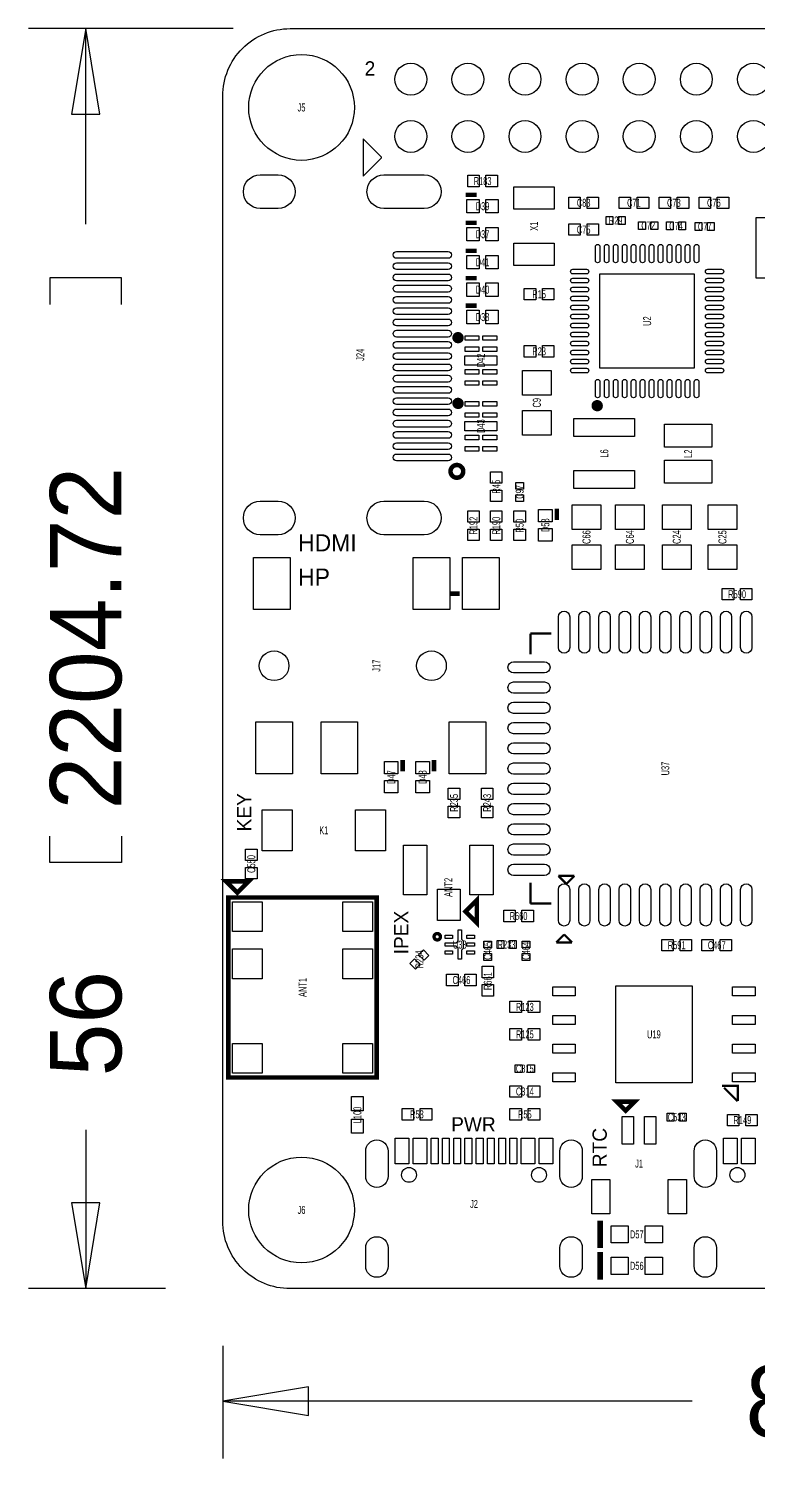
# Model space of a CAD drawing. Extents: x -9 to 288, y -8 to 181.
# Drawn here: x -8.6 to 23.8, y -7.5 to 56 of the extents above; entities that cross this region are included whole.
import ezdxf
from ezdxf.enums import TextEntityAlignment as Align

# ---------------------------------------------------------------- set-up
doc = ezdxf.new("R2010")
doc.units = 0
for name, color, linetype in [('BOARD_GEOMETRY_DIMENSION', 2, 'CONTINUOUS'), ('BOARD_GEOMETRY_OUTLINE', 3, 'CONTINUOUS'), ('BOARD_GEOMETRY_SILKSCREEN_TOP', 1, 'CONTINUOUS'), ('PACKAGE_GEOMETRY_SILKSCREEN_TOP', 4, 'CONTINUOUS'), ('PIN_TOP', 5, 'CONTINUOUS'), ('REF_DES_SILKSCREEN_TOP', 6, 'CONTINUOUS')]:
    doc.layers.add(name, color=color, linetype=linetype)

msp = doc.modelspace()

# ---------------------------------------------------------------- linework, layer by layer
at = {"layer": 'BOARD_GEOMETRY_DIMENSION'}
for points in [[(0.459994, 55.99999), (-8.636, 55.99999)], [(-6.096, 47.30115), (-6.096, 55.99999)], [(-4.5085, 43.7388), (-4.5085, 44.9199), (-7.6835, 44.9199), (-7.6835, 43.7388)], [(-4.5085, 20.1168), (-4.5085, 18.9357), (-7.6835, 18.9357), (-7.6835, 20.1168)], [(-6.096, 7.05485), (-6.096, 0)], [(-2.54, 0), (-8.636, 0)], [(0, -2.54), (0, -7.5438)], [(20.87245, -5.0038), (0, -5.0038)]]:
    msp.add_lwpolyline(points, dxfattribs=at)
for points in [[(-5.461, 52.18999), (-6.096, 55.99999), (-6.731, 52.18999)], [(-6.731, 3.81), (-6.096, 0), (-5.461, 3.81)], [(3.81, -4.3688), (0, -5.0038), (3.81, -5.6388)]]:
    msp.add_lwpolyline(points, close=True, dxfattribs=at)
at = {"layer": 'BOARD_GEOMETRY_OUTLINE'}
msp.add_lwpolyline([(2.999994, 55.99999), (82.000014, 55.99999, -0.414214), (85.000008, 52.999996), (85.000008, 2.999994, -0.414214), (82.000014, 0), (2.999994, 0, -0.414214), (0, 2.999994), (0, 52.999996, -0.414214)], format="xyb", close=True, dxfattribs=at)
at = {"layer": 'PACKAGE_GEOMETRY_SILKSCREEN_TOP'}
msp.add_lwpolyline([(6.250191, 50.892984), (6.250191, 49.445184), (7.062991, 50.257984), (7.062991, 50.283384), (6.250191, 51.096184)], close=True, dxfattribs=at)
for points, const_width in [([(10.798988, 48.6156), (11.299012, 48.6156)], 0.2), ([(10.798988, 47.371), (11.299012, 47.371)], 0.2), ([(10.798988, 46.1264), (11.299012, 46.1264)], 0.2), ([(10.798988, 44.9072), (11.299012, 44.9072)], 0.2), ([(10.798988, 43.688), (11.299012, 43.688)], 0.2), ([(14.859, 34.667012), (14.859, 34.166988)], 0.2), ([(10.1338, 30.886001), (10.533799, 30.886001)], 0.2), ([(13.684999, 29.114001), (13.684999, 28.188999)], 0.1), ([(13.684999, 29.114001), (14.610001, 29.114001)], 0.1), ([(8.001, 23.491012), (8.001, 22.990988)], 0.2), ([(9.398, 23.491012), (9.398, 22.990988)], 0.2), ([(13.684999, 18.039001), (13.684999, 17.113999)], 0.1), ([(15.6386, 18.342501), (14.931499, 18.342501)], 0.1), ([(14.931499, 18.342501), (15.285001, 17.988999)], 0.1), ([(15.285001, 17.988999), (15.6386, 18.342501)], 0.1), ([(13.684999, 17.113999), (14.610001, 17.113999)], 0.1), ([(15.184999, 15.739001), (14.8314, 15.385499)], 0.1), ([(14.8314, 15.385499), (15.538501, 15.385499)], 0.1), ([(15.538501, 15.385499), (15.184999, 15.739001)], 0.1), ([(22.910495, 8.34451), (22.910495, 9.015501), (22.210497, 9.015501)], 0.1), ([(22.895992, 8.330006), (22.295993, 8.930005)], 0.1), ([(16.7894, 1.8034), (16.7894, 3.0226)], 0.254), ([(16.7894, 0.4064), (16.7894, 1.6256)], 0.254)]:
    msp.add_lwpolyline(points, dxfattribs=dict(at, const_width=const_width))
for points, const_width in [([(10.592359, 42.260647, 0.414256), (10.462311, 42.390695, 0.999792), (10.462311, 42.140505), (10.482377, 42.140505, 0.413908), (10.592359, 42.250487)], 0.249936), ([(10.592359, 39.339647, 0.414256), (10.462311, 39.469695, 0.999792), (10.462311, 39.219505), (10.482377, 39.219505, 0.413908), (10.592359, 39.329487)], 0.249936), ([(16.78178, 39.238029, 0.414256), (16.651732, 39.368077, 0.999792), (16.651732, 39.117887), (16.671798, 39.117887, 0.413908), (16.78178, 39.227869)], 0.249936), ([(10.696809, 36.322, 1), (10.131192, 36.322, 1)], 0.199898), ([(9.682401, 15.639999, 1), (9.399599, 15.640001, 1)], 0.15)]:
    msp.add_lwpolyline(points, format="xyb", close=True, dxfattribs=dict(at, const_width=const_width))
at = {"layer": 'PACKAGE_GEOMETRY_SILKSCREEN_TOP', "const_width": 0.2}
for points in [[(0.65021, 17.603991), (0.150208, 18.10399), (1.150209, 18.10399)], [(6.849989, 9.3858), (6.849989, 17.3858), (0.249987, 17.3858), (0.249987, 9.3858)], [(10.799001, 16.763997), (11.298999, 17.263999), (11.298999, 16.263998)], [(17.916601, 7.9118), (17.516599, 8.311799), (18.3166, 8.311799)]]:
    msp.add_lwpolyline(points, close=True, dxfattribs=at)
at = {"layer": 'PIN_TOP'}
for points in [[(2.466391, 48.002594), (1.666392, 48.002594, -1), (1.666392, 49.502591), (2.466391, 49.502591, -1)], [(8.966352, 48.002543), (7.166458, 48.002543, -1), (7.166458, 49.502642), (8.966352, 49.502642, -1)], [(16.5735, 45.695184), (16.5735, 46.304784, -1), (16.7767, 46.304784), (16.7767, 45.695184, -1)], [(16.973296, 45.695184), (16.973296, 46.304784, -1), (17.176496, 46.304784), (17.176496, 45.695184, -1)], [(17.373346, 45.695184), (17.373346, 46.304784, -1), (17.576546, 46.304784), (17.576546, 45.695184, -1)], [(17.773396, 45.695184), (17.773396, 46.304784, -1), (17.976596, 46.304784), (17.976596, 45.695184, -1)], [(18.173446, 45.695184), (18.173446, 46.304784, -1), (18.376646, 46.304784), (18.376646, 45.695184, -1)], [(18.573496, 45.695184), (18.573496, 46.304784, -1), (18.776696, 46.304784), (18.776696, 45.695184, -1)], [(18.973292, 45.695184), (18.973292, 46.304784, -1), (19.176492, 46.304784), (19.176492, 45.695184, -1)], [(19.373342, 45.695184), (19.373342, 46.304784, -1), (19.576542, 46.304784), (19.576542, 45.695184, -1)], [(19.773392, 45.695184), (19.773392, 46.304784, -1), (19.976592, 46.304784), (19.976592, 45.695184, -1)], [(20.173442, 45.695184), (20.173442, 46.304784, -1), (20.376642, 46.304784), (20.376642, 45.695184, -1)], [(20.573492, 45.695184), (20.573492, 46.304784, -1), (20.776692, 46.304784), (20.776692, 45.695184, -1)], [(20.973288, 45.695184), (20.973288, 46.304784, -1), (21.176488, 46.304784), (21.176488, 45.695184, -1)], [(10.026409, 45.792591), (7.726413, 45.792591, -1), (7.726413, 46.09259), (10.026409, 46.09259, -1)], [(10.026409, 45.292592), (7.726413, 45.292592, -1), (7.726413, 45.592591), (10.026409, 45.592591, -1)], [(16.1798, 45.098284), (15.5702, 45.098284, -1), (15.5702, 45.301484), (16.1798, 45.301484, -1)], [(22.179788, 45.098284), (21.570188, 45.098284, -1), (21.570188, 45.301484), (22.179788, 45.301484, -1)], [(10.026409, 44.792593), (7.726413, 44.792593, -1), (7.726413, 45.092592), (10.026409, 45.092592, -1)], [(10.026409, 44.292594), (7.726413, 44.292594, -1), (7.726413, 44.592593), (10.026409, 44.592593, -1)], [(16.1798, 44.698488), (15.5702, 44.698488, -1), (15.5702, 44.901688), (16.1798, 44.901688, -1)], [(16.1798, 44.298438), (15.5702, 44.298438, -1), (15.5702, 44.501638), (16.1798, 44.501638, -1)], [(22.179788, 44.698488), (21.570188, 44.698488, -1), (21.570188, 44.901688), (22.179788, 44.901688, -1)], [(22.179788, 44.298438), (21.570188, 44.298438, -1), (21.570188, 44.501638), (22.179788, 44.501638, -1)], [(10.026409, 43.792569), (7.726413, 43.792569, -1), (7.726413, 44.092569), (10.026409, 44.092569, -1)], [(16.1798, 43.898388), (15.5702, 43.898388, -1), (15.5702, 44.101588), (16.1798, 44.101588, -1)], [(22.179788, 43.898388), (21.570188, 43.898388, -1), (21.570188, 44.101588), (22.179788, 44.101588, -1)], [(10.026409, 43.29257), (7.726413, 43.29257, -1), (7.726413, 43.59257), (10.026409, 43.59257, -1)], [(16.1798, 43.498338), (15.5702, 43.498338, -1), (15.5702, 43.701538), (16.1798, 43.701538, -1)], [(16.1798, 43.098288), (15.5702, 43.098288, -1), (15.5702, 43.301488), (16.1798, 43.301488, -1)], [(22.179788, 43.498338), (21.570188, 43.498338, -1), (21.570188, 43.701538), (22.179788, 43.701538, -1)], [(22.179788, 43.098288), (21.570188, 43.098288, -1), (21.570188, 43.301488), (22.179788, 43.301488, -1)], [(10.026409, 42.792571), (7.726413, 42.792571, -1), (7.726413, 43.092571), (10.026409, 43.092571, -1)], [(10.026409, 42.292572), (7.726413, 42.292572, -1), (7.726413, 42.592572), (10.026409, 42.592572, -1)], [(16.1798, 42.698492), (15.5702, 42.698492, -1), (15.5702, 42.901692), (16.1798, 42.901692, -1)], [(22.179788, 42.698492), (21.570188, 42.698492, -1), (21.570188, 42.901692), (22.179788, 42.901692, -1)], [(10.026409, 41.792573), (7.726413, 41.792573, -1), (7.726413, 42.092573), (10.026409, 42.092573, -1)], [(16.1798, 42.298442), (15.5702, 42.298442, -1), (15.5702, 42.501642), (16.1798, 42.501642, -1)], [(16.1798, 41.898392), (15.5702, 41.898392, -1), (15.5702, 42.101592), (16.1798, 42.101592, -1)], [(22.179788, 42.298442), (21.570188, 42.298442, -1), (21.570188, 42.501642), (22.179788, 42.501642, -1)], [(22.179788, 41.898392), (21.570188, 41.898392, -1), (21.570188, 42.101592), (22.179788, 42.101592, -1)], [(10.026409, 41.292574), (7.726413, 41.292574, -1), (7.726413, 41.592574), (10.026409, 41.592574, -1)], [(16.1798, 41.498342), (15.5702, 41.498342, -1), (15.5702, 41.701542), (16.1798, 41.701542, -1)], [(22.179788, 41.498342), (21.570188, 41.498342, -1), (21.570188, 41.701542), (22.179788, 41.701542, -1)], [(10.026409, 40.792575), (7.726413, 40.792575, -1), (7.726413, 41.092575), (10.026409, 41.092575, -1)], [(16.1798, 41.098292), (15.5702, 41.098292, -1), (15.5702, 41.301492), (16.1798, 41.301492, -1)], [(16.1798, 40.698496), (15.5702, 40.698496, -1), (15.5702, 40.901696), (16.1798, 40.901696, -1)], [(22.179788, 41.098292), (21.570188, 41.098292, -1), (21.570188, 41.301492), (22.179788, 41.301492, -1)], [(22.179788, 40.698496), (21.570188, 40.698496, -1), (21.570188, 40.901696), (22.179788, 40.901696, -1)], [(10.026409, 40.292576), (7.726413, 40.292576, -1), (7.726413, 40.592576), (10.026409, 40.592576, -1)], [(10.026409, 39.792577), (7.726413, 39.792577, -1), (7.726413, 40.092577), (10.026409, 40.092577, -1)], [(16.7767, 40.304796), (16.7767, 39.695196, -1), (16.5735, 39.695196), (16.5735, 40.304796, -1)], [(17.176496, 40.304796), (17.176496, 39.695196, -1), (16.973296, 39.695196), (16.973296, 40.304796, -1)], [(17.576546, 40.304796), (17.576546, 39.695196, -1), (17.373346, 39.695196), (17.373346, 40.304796, -1)], [(17.976596, 40.304796), (17.976596, 39.695196, -1), (17.773396, 39.695196), (17.773396, 40.304796, -1)], [(18.376646, 40.304796), (18.376646, 39.695196, -1), (18.173446, 39.695196), (18.173446, 40.304796, -1)], [(18.776696, 40.304796), (18.776696, 39.695196, -1), (18.573496, 39.695196), (18.573496, 40.304796, -1)], [(19.176492, 40.304796), (19.176492, 39.695196, -1), (18.973292, 39.695196), (18.973292, 40.304796, -1)], [(19.576542, 40.304796), (19.576542, 39.695196, -1), (19.373342, 39.695196), (19.373342, 40.304796, -1)], [(19.976592, 40.304796), (19.976592, 39.695196, -1), (19.773392, 39.695196), (19.773392, 40.304796, -1)], [(20.376642, 40.304796), (20.376642, 39.695196, -1), (20.173442, 39.695196), (20.173442, 40.304796, -1)], [(20.776692, 40.304796), (20.776692, 39.695196, -1), (20.573492, 39.695196), (20.573492, 40.304796, -1)], [(21.176488, 40.304796), (21.176488, 39.695196, -1), (20.973288, 39.695196), (20.973288, 40.304796, -1)], [(10.026409, 39.292578), (7.726413, 39.292578, -1), (7.726413, 39.592578), (10.026409, 39.592578, -1)], [(10.026409, 38.792579), (7.726413, 38.792579, -1), (7.726413, 39.092579), (10.026409, 39.092579, -1)], [(10.026409, 38.29258), (7.726413, 38.29258, -1), (7.726413, 38.59258), (10.026409, 38.59258, -1)], [(10.026409, 37.792581), (7.726413, 37.792581, -1), (7.726413, 38.092581), (10.026409, 38.092581, -1)], [(10.026409, 37.292582), (7.726413, 37.292582, -1), (7.726413, 37.592582), (10.026409, 37.592582, -1)], [(10.026409, 36.792583), (7.726413, 36.792583, -1), (7.726413, 37.092583), (10.026409, 37.092583, -1)], [(2.466391, 33.502572), (1.666392, 33.502572, -1), (1.666392, 35.002569), (2.466391, 35.002569, -1)], [(8.966352, 33.502521), (7.166458, 33.502521, -1), (7.166458, 35.00262), (8.966352, 35.00262, -1)], [(15.434998, 29.864), (15.434998, 28.488999, -1), (14.934999, 28.488999), (14.934999, 29.864, -1)], [(16.334999, 29.864), (16.334999, 28.488999, -1), (15.835, 28.488999), (15.835, 29.864, -1)], [(17.235, 29.864), (17.235, 28.488999, -1), (16.735001, 28.488999), (16.735001, 29.864, -1)], [(18.135001, 29.864), (18.135001, 28.488999, -1), (17.635002, 28.488999), (17.635002, 29.864, -1)], [(19.034999, 29.864), (19.034999, 28.488999, -1), (18.535, 28.488999), (18.535, 29.864, -1)], [(19.935, 29.864), (19.935, 28.488999, -1), (19.435001, 28.488999), (19.435001, 29.864, -1)], [(20.835, 29.864), (20.835, 28.488999, -1), (20.335001, 28.488999), (20.335001, 29.864, -1)], [(21.734998, 29.864), (21.734998, 28.488999, -1), (21.234999, 28.488999), (21.234999, 29.864, -1)], [(22.634999, 29.864), (22.634999, 28.488999, -1), (22.135, 28.488999), (22.135, 29.864, -1)], [(23.535, 29.864), (23.535, 28.488999, -1), (23.035001, 28.488999), (23.035001, 29.864, -1)], [(12.935, 27.864001), (14.310001, 27.864001, -1), (14.310001, 27.364002), (12.935, 27.364002, -1)], [(12.935, 26.964), (14.310001, 26.964, -1), (14.310001, 26.464001), (12.935, 26.464001, -1)], [(12.935, 26.063999), (14.310001, 26.063999, -1), (14.310001, 25.564), (12.935, 25.564, -1)], [(12.935, 25.163998), (14.310001, 25.163998, -1), (14.310001, 24.663999), (12.935, 24.663999, -1)], [(12.935, 24.264), (14.310001, 24.264, -1), (14.310001, 23.764001), (12.935, 23.764001, -1)], [(12.935, 23.363999), (14.310001, 23.363999, -1), (14.310001, 22.864001), (12.935, 22.864001, -1)], [(12.935, 22.463999), (14.310001, 22.463999, -1), (14.310001, 21.964), (12.935, 21.964, -1)], [(12.935, 21.564001), (14.310001, 21.564001, -1), (14.310001, 21.064002), (12.935, 21.064002, -1)], [(12.935, 20.664), (14.310001, 20.664, -1), (14.310001, 20.164001), (12.935, 20.164001, -1)], [(12.935, 19.763999), (14.310001, 19.763999, -1), (14.310001, 19.264), (12.935, 19.264, -1)], [(12.935, 18.863998), (14.310001, 18.863998, -1), (14.310001, 18.363999), (12.935, 18.363999, -1)], [(15.434998, 17.739001), (15.434998, 16.364, -1), (14.934999, 16.364), (14.934999, 17.739001, -1)], [(16.334999, 17.739001), (16.334999, 16.364, -1), (15.835, 16.364), (15.835, 17.739001, -1)], [(17.235, 17.739001), (17.235, 16.364, -1), (16.735001, 16.364), (16.735001, 17.739001, -1)], [(18.135001, 17.739001), (18.135001, 16.364, -1), (17.635002, 16.364), (17.635002, 17.739001, -1)], [(19.034999, 17.739001), (19.034999, 16.364, -1), (18.535, 16.364), (18.535, 17.739001, -1)], [(19.935, 17.739001), (19.935, 16.364, -1), (19.435001, 16.364), (19.435001, 17.739001, -1)], [(20.835, 17.739001), (20.835, 16.364, -1), (20.335001, 16.364), (20.335001, 17.739001, -1)], [(21.734998, 17.739001), (21.734998, 16.364, -1), (21.234999, 16.364), (21.234999, 17.739001, -1)], [(22.634999, 17.739001), (22.634999, 16.364, -1), (22.135, 16.364), (22.135, 17.739001, -1)], [(23.535, 17.739001), (23.535, 16.364, -1), (23.035001, 16.364), (23.035001, 17.739001, -1)], [(7.351301, 6.114999), (7.351301, 4.997399, -1), (6.360701, 4.997399), (6.360701, 6.114999, -1)], [(15.991299, 6.114999), (15.991299, 4.997399, -1), (15.000699, 4.997399), (15.000699, 6.114999, -1)], [(21.956301, 6.114999), (21.956301, 4.997399, -1), (20.965701, 4.997399), (20.965701, 6.114999, -1)], [(7.351301, 1.8126), (7.351301, 0.9998, -1), (6.360701, 0.9998), (6.360701, 1.8126, -1)], [(15.991299, 1.8126), (15.991299, 0.9998, -1), (15.000699, 0.9998), (15.000699, 1.8126, -1)], [(21.956301, 1.8126), (21.956301, 0.9998, -1), (20.965701, 0.9998), (20.965701, 1.8126, -1)]]:
    msp.add_lwpolyline(points, format="xyb", close=True, dxfattribs=at)
for points in [[(11.4046, 49.4792), (11.4046, 48.9712), (10.8966, 48.9712), (10.8966, 49.4792)], [(12.2174, 49.4792), (12.2174, 48.9712), (11.7094, 48.9712), (11.7094, 49.4792)], [(14.743049, 47.968535), (12.942951, 47.968535), (12.942951, 48.968533), (14.743049, 48.968533)], [(10.857001, 47.807601), (10.857001, 48.407599), (11.407013, 48.407599), (11.407013, 47.807601)], [(11.706987, 47.807601), (11.706987, 48.407599), (12.256999, 48.407599), (12.256999, 47.807601)], [(15.3924, 48.006), (15.3924, 48.514), (15.9004, 48.514), (15.9004, 48.006)], [(16.2052, 48.006), (16.2052, 48.514), (16.7132, 48.514), (16.7132, 48.006)], [(18.1356, 48.514), (18.1356, 48.006), (17.6276, 48.006), (17.6276, 48.514)], [(18.9484, 48.514), (18.9484, 48.006), (18.4404, 48.006), (18.4404, 48.514)], [(19.9136, 48.514), (19.9136, 48.006), (19.4056, 48.006), (19.4056, 48.514)], [(20.7264, 48.514), (20.7264, 48.006), (20.2184, 48.006), (20.2184, 48.514)], [(21.1836, 48.006), (21.1836, 48.514), (21.6916, 48.514), (21.6916, 48.006)], [(21.9964, 48.006), (21.9964, 48.514), (22.5044, 48.514), (22.5044, 48.006)], [(10.857001, 46.563001), (10.857001, 47.162999), (11.407013, 47.162999), (11.407013, 46.563001)], [(11.706987, 46.563001), (11.706987, 47.162999), (12.256999, 47.162999), (12.256999, 46.563001)], [(15.3924, 46.8122), (15.3924, 47.3202), (15.9004, 47.3202), (15.9004, 46.8122)], [(16.2052, 46.8122), (16.2052, 47.3202), (16.7132, 47.3202), (16.7132, 46.8122)], [(17.0502, 47.297599), (17.0502, 47.647598), (17.350199, 47.647598), (17.350199, 47.297599)], [(17.600201, 47.297599), (17.600201, 47.647598), (17.9002, 47.647598), (17.9002, 47.297599)], [(18.498, 47.068999), (18.498, 47.418998), (18.797999, 47.418998), (18.797999, 47.068999)], [(19.048001, 47.068999), (19.048001, 47.418998), (19.348, 47.418998), (19.348, 47.068999)], [(20.034395, 47.405792), (20.034395, 47.055792), (19.734395, 47.055792), (19.734395, 47.405792)], [(20.584396, 47.405792), (20.584396, 47.055792), (20.284397, 47.055792), (20.284397, 47.405792)], [(21.013997, 47.030391), (21.013997, 47.38039), (21.313996, 47.38039), (21.313996, 47.030391)], [(21.563998, 47.030391), (21.563998, 47.38039), (21.863997, 47.38039), (21.863997, 47.030391)], [(24.522887, 44.911226), (23.722889, 44.911226), (23.722889, 47.61122), (24.522887, 47.61122)], [(14.743049, 45.468667), (12.942951, 45.468667), (12.942951, 46.468665), (14.743049, 46.468665)], [(10.857001, 45.318401), (10.857001, 45.918399), (11.407013, 45.918399), (11.407013, 45.318401)], [(11.706987, 45.318401), (11.706987, 45.918399), (12.256999, 45.918399), (12.256999, 45.318401)], [(10.857001, 44.099201), (10.857001, 44.699199), (11.407013, 44.699199), (11.407013, 44.099201)], [(11.706987, 44.099201), (11.706987, 44.699199), (12.256999, 44.699199), (12.256999, 44.099201)], [(20.970494, 40.90449), (16.779494, 40.90449), (16.779494, 45.09549), (20.970494, 45.09549)], [(13.4112, 43.942), (13.4112, 44.45), (13.9192, 44.45), (13.9192, 43.942)], [(14.224, 43.942), (14.224, 44.45), (14.732, 44.45), (14.732, 43.942)], [(10.857001, 42.880001), (10.857001, 43.479999), (11.407013, 43.479999), (11.407013, 42.880001)], [(11.706987, 42.880001), (11.706987, 43.479999), (12.256999, 43.479999), (12.256999, 42.880001)], [(10.776001, 42.351201), (11.385601, 42.351201), (11.385601, 42.148001), (10.776001, 42.148001)], [(11.575999, 42.351201), (12.185599, 42.351201), (12.185599, 42.148001), (11.575999, 42.148001)], [(10.7696, 41.4528), (12.192, 41.4528), (12.192, 41.0464), (10.7696, 41.0464)], [(10.7696, 41.4528), (12.192, 41.4528), (12.192, 41.0464), (10.7696, 41.0464)], [(10.776001, 41.851199), (11.385601, 41.851199), (11.385601, 41.647999), (10.776001, 41.647999)], [(11.575999, 41.851199), (12.185599, 41.851199), (12.185599, 41.647999), (11.575999, 41.647999)], [(13.4112, 41.402), (13.4112, 41.91), (13.9192, 41.91), (13.9192, 41.402)], [(14.224, 41.402), (14.224, 41.91), (14.732, 41.91), (14.732, 41.402)], [(10.776001, 40.851201), (11.385601, 40.851201), (11.385601, 40.648001), (10.776001, 40.648001)], [(11.575999, 40.851201), (12.185599, 40.851201), (12.185599, 40.648001), (11.575999, 40.648001)], [(13.335, 40.806091), (14.605, 40.806091), (14.605, 39.713891), (13.335, 39.713891)], [(10.776001, 40.351199), (11.385601, 40.351199), (11.385601, 40.147999), (10.776001, 40.147999)], [(11.575999, 40.351199), (12.185599, 40.351199), (12.185599, 40.147999), (11.575999, 40.147999)], [(10.776001, 39.430201), (11.385601, 39.430201), (11.385601, 39.227001), (10.776001, 39.227001)], [(11.575999, 39.430201), (12.185599, 39.430201), (12.185599, 39.227001), (11.575999, 39.227001)], [(10.776001, 38.930199), (11.385601, 38.930199), (11.385601, 38.726999), (10.776001, 38.726999)], [(11.575999, 38.930199), (12.185599, 38.930199), (12.185599, 38.726999), (11.575999, 38.726999)], [(13.335, 39.026109), (14.605, 39.026109), (14.605, 37.933909), (13.335, 37.933909)], [(10.7696, 38.5318), (12.192, 38.5318), (12.192, 38.1254), (10.7696, 38.1254)], [(10.7696, 38.5318), (12.192, 38.5318), (12.192, 38.1254), (10.7696, 38.1254)], [(15.620047, 37.867361), (15.620047, 38.66736), (18.320042, 38.66736), (18.320042, 37.867361)], [(19.6469, 38.417401), (21.7551, 38.417401), (21.7551, 37.401401), (19.6469, 37.401401)], [(10.776001, 37.930201), (11.385601, 37.930201), (11.385601, 37.727001), (10.776001, 37.727001)], [(11.575999, 37.930201), (12.185599, 37.930201), (12.185599, 37.727001), (11.575999, 37.727001)], [(10.776001, 37.430199), (11.385601, 37.430199), (11.385601, 37.226999), (10.776001, 37.226999)], [(11.575999, 37.430199), (12.185599, 37.430199), (12.185599, 37.226999), (11.575999, 37.226999)], [(12.4206, 35.792999), (11.9126, 35.792999), (11.9126, 36.300999), (12.4206, 36.300999)], [(15.620047, 35.567137), (15.620047, 36.367136), (18.320042, 36.367136), (18.320042, 35.567137)], [(19.6469, 36.817399), (21.7551, 36.817399), (21.7551, 35.801399), (19.6469, 35.801399)], [(13.383, 35.532601), (13.033, 35.532601), (13.033, 35.8326), (13.383, 35.8326)], [(12.4206, 34.980199), (11.9126, 34.980199), (11.9126, 35.488199), (12.4206, 35.488199)], [(13.383, 34.9826), (13.033, 34.9826), (13.033, 35.282599), (13.383, 35.282599)], [(10.8966, 34.5694), (11.4046, 34.5694), (11.4046, 34.0614), (10.8966, 34.0614)], [(11.9126, 34.5694), (12.4206, 34.5694), (12.4206, 34.0614), (11.9126, 34.0614)], [(13.462, 34.0614), (12.954, 34.0614), (12.954, 34.5694), (13.462, 34.5694)], [(14.051001, 34.627599), (14.650999, 34.627599), (14.650999, 34.077587), (14.051001, 34.077587)], [(15.5448, 34.837091), (16.8148, 34.837091), (16.8148, 33.744891), (15.5448, 33.744891)], [(17.4752, 34.837091), (18.7452, 34.837091), (18.7452, 33.744891), (17.4752, 33.744891)], [(19.558, 34.837091), (20.828, 34.837091), (20.828, 33.744891), (19.558, 33.744891)], [(21.59, 34.837091), (22.86, 34.837091), (22.86, 33.744891), (21.59, 33.744891)], [(10.8966, 33.7566), (11.4046, 33.7566), (11.4046, 33.2486), (10.8966, 33.2486)], [(11.9126, 33.7566), (12.4206, 33.7566), (12.4206, 33.2486), (11.9126, 33.2486)], [(13.462, 33.2486), (12.954, 33.2486), (12.954, 33.7566), (13.462, 33.7566)], [(14.051001, 33.777613), (14.650999, 33.777613), (14.650999, 33.227602), (14.051001, 33.227602)], [(15.5448, 33.057109), (16.8148, 33.057109), (16.8148, 31.964909), (15.5448, 31.964909)], [(17.4752, 33.057109), (18.7452, 33.057109), (18.7452, 31.964909), (17.4752, 31.964909)], [(19.558, 33.057109), (20.828, 33.057109), (20.828, 31.964909), (19.558, 31.964909)], [(21.59, 33.057109), (22.86, 33.057109), (22.86, 31.964909), (21.59, 31.964909)], [(2.996598, 30.1803), (1.370998, 30.1803), (1.370998, 32.4917), (2.996598, 32.4917)], [(10.096599, 30.1803), (8.470999, 30.1803), (8.470999, 32.4917), (10.096599, 32.4917)], [(12.2966, 30.1803), (10.671, 30.1803), (10.671, 32.4917), (12.2966, 32.4917)], [(22.7262, 31.115), (22.7262, 30.607), (22.2182, 30.607), (22.2182, 31.115)], [(23.539, 31.115), (23.539, 30.607), (23.031, 30.607), (23.031, 31.115)], [(3.096598, 22.8803), (1.470998, 22.8803), (1.470998, 25.1917), (3.096598, 25.1917)], [(5.9966, 22.8803), (4.371, 22.8803), (4.371, 25.1917), (5.9966, 25.1917)], [(11.696598, 22.8803), (10.070998, 22.8803), (10.070998, 25.1917), (11.696598, 25.1917)], [(7.193001, 23.432999), (7.792999, 23.432999), (7.792999, 22.882987), (7.193001, 22.882987)], [(8.590001, 23.432999), (9.189999, 23.432999), (9.189999, 22.882987), (8.590001, 22.882987)], [(7.193001, 22.583013), (7.792999, 22.583013), (7.792999, 22.033001), (7.193001, 22.033001)], [(8.590001, 22.583013), (9.189999, 22.583013), (9.189999, 22.033001), (8.590001, 22.033001)], [(10.541, 21.7424), (10.033, 21.7424), (10.033, 22.2504), (10.541, 22.2504)], [(12.0142, 21.7424), (11.5062, 21.7424), (11.5062, 22.2504), (12.0142, 22.2504)], [(1.7477, 19.4564), (1.7477, 21.2852), (3.0939, 21.2852), (3.0939, 19.4564)], [(5.8977, 19.4564), (5.8977, 21.2852), (7.2439, 21.2852), (7.2439, 19.4564)], [(10.541, 20.9296), (10.033, 20.9296), (10.033, 21.4376), (10.541, 21.4376)], [(12.0142, 20.9296), (11.5062, 20.9296), (11.5062, 21.4376), (12.0142, 21.4376)], [(9.083022, 17.508979), (8.033022, 17.508979), (8.033022, 19.708879), (9.083022, 19.708879)], [(12.033232, 17.508979), (10.983232, 17.508979), (10.983232, 19.708879), (12.033232, 19.708879)], [(1.016, 19.5326), (1.524, 19.5326), (1.524, 19.0246), (1.016, 19.0246)], [(1.016, 18.7198), (1.524, 18.7198), (1.524, 18.2118), (1.016, 18.2118)], [(1.760388, 15.875399), (0.439588, 15.875399), (0.439588, 17.196199), (1.760388, 17.196199)], [(6.660388, 15.875399), (5.339588, 15.875399), (5.339588, 17.196199), (6.660388, 17.196199)], [(10.555606, 16.359021), (9.555606, 16.359021), (9.555606, 17.759021), (10.555606, 17.759021)], [(13.0048, 16.8148), (13.0048, 16.3068), (12.4968, 16.3068), (12.4968, 16.8148)], [(13.8176, 16.8148), (13.8176, 16.3068), (13.3096, 16.3068), (13.3096, 16.8148)], [(10.466489, 14.640814), (10.466489, 15.133803), (10.384498, 15.215794), (9.891509, 15.215794), (9.891509, 15.365806), (10.386505, 15.365806), (10.466489, 15.445816), (10.466489, 15.940811), (10.616502, 15.940811), (10.616502, 15.526791), (10.690492, 15.452801), (10.690492, 15.115794), (10.616502, 15.041804), (10.616502, 14.640814)], [(9.8909, 15.564599), (9.8909, 15.716999), (10.2211, 15.716999), (10.2211, 15.564599)], [(10.8609, 15.564599), (10.8609, 15.716999), (11.1911, 15.716999), (11.1911, 15.564599)], [(10.8609, 15.2146), (10.8609, 15.367), (11.1911, 15.367), (11.1911, 15.2146)], [(11.6106, 15.4408), (11.9606, 15.4408), (11.9606, 15.1408), (11.6106, 15.1408)], [(12.498799, 15.4658), (12.498799, 15.1158), (12.1988, 15.1158), (12.1988, 15.4658)], [(13.0488, 15.4658), (13.0488, 15.1158), (12.748801, 15.1158), (12.748801, 15.4658)], [(13.3124, 15.4408), (13.6624, 15.4408), (13.6624, 15.1408), (13.3124, 15.1408)], [(19.5326, 15.0114), (19.5326, 15.5194), (20.0406, 15.5194), (20.0406, 15.0114)], [(20.3454, 15.0114), (20.3454, 15.5194), (20.8534, 15.5194), (20.8534, 15.0114)], [(21.8186, 15.5194), (21.8186, 15.0114), (21.3106, 15.0114), (21.3106, 15.5194)], [(22.6314, 15.5194), (22.6314, 15.0114), (22.1234, 15.0114), (22.1234, 15.5194)], [(1.760388, 13.7754), (0.439588, 13.7754), (0.439588, 15.0962), (1.760388, 15.0962)], [(6.660388, 13.7754), (5.339588, 13.7754), (5.339588, 15.0962), (6.660388, 15.0962)], [(8.571344, 14.205991), (8.323857, 14.453478), (8.535988, 14.66561), (8.783475, 14.418123)], [(8.960253, 14.594901), (8.712766, 14.842388), (8.924898, 15.054519), (9.172385, 14.807032)], [(9.8909, 14.864601), (9.8909, 15.017001), (10.2211, 15.017001), (10.2211, 14.864601)], [(10.8609, 14.864601), (10.8609, 15.017001), (11.1911, 15.017001), (11.1911, 14.864601)], [(11.6106, 14.890798), (11.9606, 14.890798), (11.9606, 14.590799), (11.6106, 14.590799)], [(13.3124, 14.890798), (13.6624, 14.890798), (13.6624, 14.590799), (13.3124, 14.590799)], [(11.5316, 14.3256), (12.0396, 14.3256), (12.0396, 13.8176), (11.5316, 13.8176)], [(10.4648, 13.97), (10.4648, 13.462), (9.9568, 13.462), (9.9568, 13.97)], [(11.2776, 13.97), (11.2776, 13.462), (10.7696, 13.462), (10.7696, 13.97)], [(11.5316, 13.5128), (12.0396, 13.5128), (12.0396, 13.0048), (11.5316, 13.0048)], [(15.677007, 13.408), (15.677007, 13.008), (14.677009, 13.008), (14.677009, 13.408)], [(20.876997, 13.452996), (20.876997, 9.153004), (17.477003, 9.153004), (17.477003, 13.452996)], [(23.676991, 13.408), (23.676991, 13.008), (22.676993, 13.008), (22.676993, 13.408)], [(13.2842, 12.7762), (13.2842, 12.2682), (12.7762, 12.2682), (12.7762, 12.7762)], [(14.097, 12.7762), (14.097, 12.2682), (13.589, 12.2682), (13.589, 12.7762)], [(15.677007, 12.138), (15.677007, 11.738), (14.677009, 11.738), (14.677009, 12.138)], [(23.676991, 12.138), (23.676991, 11.738), (22.676993, 11.738), (22.676993, 12.138)], [(13.2842, 11.557), (13.2842, 11.049), (12.7762, 11.049), (12.7762, 11.557)], [(14.097, 11.557), (14.097, 11.049), (13.589, 11.049), (13.589, 11.557)], [(1.760388, 9.575401), (0.439588, 9.575401), (0.439588, 10.896201), (1.760388, 10.896201)], [(6.660388, 9.575401), (5.339588, 9.575401), (5.339588, 10.896201), (6.660388, 10.896201)], [(15.677007, 10.868), (15.677007, 10.468), (14.677009, 10.468), (14.677009, 10.868)], [(23.676991, 10.868), (23.676991, 10.468), (22.676993, 10.468), (22.676993, 10.868)], [(13.311599, 9.954), (13.311599, 9.604), (13.0116, 9.604), (13.0116, 9.954)], [(13.8616, 9.954), (13.8616, 9.604), (13.561601, 9.604), (13.561601, 9.954)], [(15.677007, 9.598), (15.677007, 9.198), (14.677009, 9.198), (14.677009, 9.598)], [(23.676991, 9.598), (23.676991, 9.198), (22.676993, 9.198), (22.676993, 9.598)], [(13.2842, 9.017), (13.2842, 8.509), (12.7762, 8.509), (12.7762, 9.017)], [(14.097, 9.017), (14.097, 8.509), (13.589, 8.509), (13.589, 9.017)], [(5.734388, 7.904226), (5.734388, 8.539226), (6.242388, 8.539226), (6.242388, 7.904226)], [(7.9756, 7.493), (7.9756, 8.001), (8.4836, 8.001), (8.4836, 7.493)], [(8.7884, 7.493), (8.7884, 8.001), (9.2964, 8.001), (9.2964, 7.493)], [(13.2842, 8.001), (13.2842, 7.493), (12.7762, 7.493), (12.7762, 8.001)], [(14.097, 8.001), (14.097, 7.493), (13.589, 7.493), (13.589, 8.001)], [(17.762601, 6.425199), (17.762601, 7.644399), (18.270601, 7.644399), (18.270601, 6.425199)], [(18.762599, 6.425199), (18.762599, 7.644399), (19.270599, 7.644399), (19.270599, 6.425199)], [(19.768, 7.444999), (19.768, 7.794998), (20.067999, 7.794998), (20.067999, 7.444999)], [(20.318001, 7.444999), (20.318001, 7.794998), (20.618, 7.794998), (20.618, 7.444999)], [(22.4536, 7.239), (22.4536, 7.747), (22.9616, 7.747), (22.9616, 7.239)], [(23.2664, 7.239), (23.2664, 7.747), (23.7744, 7.747), (23.7744, 7.239)], [(5.734388, 6.903974), (5.734388, 7.538974), (6.242388, 7.538974), (6.242388, 6.903974)], [(7.671199, 5.549699), (7.671199, 6.692699), (8.280799, 6.692699), (8.280799, 5.549699)], [(8.4712, 5.549699), (8.4712, 6.692699), (9.0808, 6.692699), (9.0808, 5.549699)], [(9.273601, 5.549699), (9.273601, 6.692699), (9.578401, 6.692699), (9.578401, 5.549699)], [(9.7736, 5.549699), (9.7736, 6.692699), (10.0784, 6.692699), (10.0784, 5.549699)], [(10.273599, 5.549699), (10.273599, 6.692699), (10.578399, 6.692699), (10.578399, 5.549699)], [(10.773601, 5.549699), (10.773601, 6.692699), (11.078401, 6.692699), (11.078401, 5.549699)], [(11.2736, 5.549699), (11.2736, 6.692699), (11.578399, 6.692699), (11.578399, 5.549699)], [(11.773601, 5.549699), (11.773601, 6.692699), (12.078401, 6.692699), (12.078401, 5.549699)], [(12.2736, 5.549699), (12.2736, 6.692699), (12.5784, 6.692699), (12.5784, 5.549699)], [(12.773599, 5.549699), (12.773599, 6.692699), (13.078399, 6.692699), (13.078399, 5.549699)], [(13.2712, 5.549699), (13.2712, 6.692699), (13.8808, 6.692699), (13.8808, 5.549699)], [(14.071201, 5.549699), (14.071201, 6.692699), (14.680801, 6.692699), (14.680801, 5.549699)], [(22.276199, 5.549699), (22.276199, 6.692699), (22.885799, 6.692699), (22.885799, 5.549699)], [(23.0762, 5.549699), (23.0762, 6.692699), (23.6858, 6.692699), (23.6858, 5.549699)], [(16.410201, 3.3228), (16.410201, 4.8468), (17.223001, 4.8468), (17.223001, 3.3228)], [(19.810199, 3.3228), (19.810199, 4.8468), (20.622999, 4.8468), (20.622999, 3.3228)], [(18.034, 2.794), (18.034, 2.032), (17.272, 2.032), (17.272, 2.794)], [(19.558, 2.794), (19.558, 2.032), (18.796, 2.032), (18.796, 2.794)], [(18.034, 1.397), (18.034, 0.635), (17.272, 0.635), (17.272, 1.397)], [(19.558, 1.397), (19.558, 0.635), (18.796, 0.635), (18.796, 1.397)]]:
    msp.add_lwpolyline(points, close=True, dxfattribs=at)
for centre, radius in [((3.505205, 52.49479), 2.35), ((8.365216, 53.748191), 0.71), ((10.905216, 53.748191), 0.71), ((13.445216, 53.748191), 0.71), ((15.985216, 53.748191), 0.71), ((18.525216, 53.748191), 0.71), ((21.065216, 53.748191), 0.71), ((23.605216, 53.748191), 0.71), ((8.365216, 51.208191), 0.71), ((10.905216, 51.208191), 0.71), ((13.445216, 51.208191), 0.71), ((15.985216, 51.208191), 0.71), ((18.525216, 51.208191), 0.71), ((21.065216, 51.208191), 0.71), ((23.605216, 51.208191), 0.71), ((2.283798, 27.686), 0.6604), ((9.283799, 27.686), 0.6604), ((3.505205, 3.49819), 2.35), ((8.286001, 5.0562), 0.3302), ((14.065999, 5.0562), 0.3302), ((22.891001, 5.0562), 0.3302)]:
    msp.add_circle(centre, radius, dxfattribs=at)

# ---------------------------------------------------------------- texts
at = {"layer": 'BOARD_GEOMETRY_DIMENSION', "width": 0.992}
for s, p in [('2204.72', (-4.5085, 21.2979)), ('56', (-4.5085, 9.4361))]:
    msp.add_text(s, height=3.175, rotation=90, dxfattribs=at).set_placement(p)
msp.add_text('85', height=3.175, dxfattribs=at).set_placement((23.2537, -6.5913))
at = {"layer": 'BOARD_GEOMETRY_SILKSCREEN_TOP'}
for s, height, p in [('HDMI', 0.762, (3.3528, 32.766)), ('HP', 0.762, (3.3528, 31.242)), ('PWR', 0.635, (10.16, 6.985))]:
    msp.add_text(s, height=height, dxfattribs=at).set_placement(p)
for s, p in [('KEY', (1.27, 20.32)), ('IPEX', (8.255, 14.859)), ('RTC', (17.0815, 5.3975))]:
    msp.add_text(s, height=0.635, rotation=90, dxfattribs=at).set_placement(p)
at = {"layer": 'PACKAGE_GEOMETRY_SILKSCREEN_TOP'}
msp.add_text('2', height=0.635, dxfattribs=at).set_placement((6.3119, 53.9115))
at = {"layer": 'REF_DES_SILKSCREEN_TOP', "width": 0.642857}
for s, p in [('J5', (3.505205, 52.31699)), ('R183', (11.557, 49.0474)), ('C83', (16.0528, 48.0822)), ('C71', (18.288, 48.0822)), ('C73', (20.066, 48.0822)), ('C76', (21.844, 48.0822)), ('D39', (11.557, 47.9298)), ('D37', (11.557, 46.6852)), ('C75', (16.0528, 46.8884)), ('R29', (17.4752, 47.2948)), ('C72', (18.923, 47.0662)), ('C74', (20.159396, 47.052992)), ('C77', (21.438997, 47.027592)), ('D41', (11.557, 45.4406)), ('D40', (11.557, 44.2214)), ('R15', (14.0716, 44.0182)), ('D38', (11.557, 43.0022)), ('R23', (14.0716, 41.4782)), ('R590', (22.8786, 30.6832)), ('K1', (4.4958, 20.193)), ('R660', (13.1572, 16.383)), ('U38', (10.541, 15.113)), ('R233', (12.6238, 15.113)), ('R591', (20.193, 15.0876)), ('C467', (21.971, 15.0876)), ('C466', (10.6172, 13.5382)), ('R123', (13.4366, 12.3444)), ('R125', (13.4366, 11.1252)), ('U19', (19.177, 11.1252)), ('C315', (13.4366, 9.6012)), ('C314', (13.4366, 8.5852)), ('R53', (8.636, 7.5692)), ('R55', (13.4366, 7.5692)), ('C533', (20.193, 7.4422)), ('R149', (23.114, 7.3152)), ('J1', (18.5166, 5.382001)), ('J2', (11.176, 3.585898)), ('J6', (3.505205, 3.32039)), ('D57', (18.415, 2.2352)), ('D56', (18.415, 0.8382))]:
    msp.add_text(s, height=0.3556, dxfattribs=at).set_placement(p, align=Align.CENTER)
for s, p in [('X1', (14.0208, 47.2186)), ('U2', (19.052794, 42.99999)), ('J24', (6.294196, 41.502581)), ('D42', (11.6586, 41.2496)), ('C9', (14.1478, 39.37)), ('D43', (11.6586, 38.3286)), ('L6', (17.147845, 37.117249)), ('L2', (20.8788, 37.1094)), ('R45', (12.3444, 35.640599)), ('C97', (13.3858, 35.4076)), ('R192', (11.3284, 33.909)), ('R190', (12.3444, 33.909)), ('R50', (13.3858, 33.909)), ('D58', (14.5288, 33.9276)), ('C66', (16.3576, 33.401)), ('C64', (18.288, 33.401)), ('C24', (20.3708, 33.401)), ('C25', (22.4028, 33.401)), ('J17', (7.011599, 27.686)), ('D47', (7.6708, 22.733)), ('D48', (9.0678, 22.733)), ('U37', (19.8628, 23.114)), ('R235', (10.4648, 21.59)), ('R243', (11.938, 21.59)), ('C550', (1.4478, 18.8722)), ('ANT2', (10.210927, 17.833975)), ('C465', (11.9634, 15.015799)), ('C464', (13.6652, 15.015799)), ('R234', (8.925921, 14.630255)), ('R661', (11.9634, 13.6652)), ('ANT1', (3.727788, 13.3858)), ('L100', (6.166188, 7.7216))]:
    msp.add_text(s, height=0.3556, rotation=90, dxfattribs=at).set_placement(p, align=Align.CENTER)

doc.saveas('drawing.dxf')
